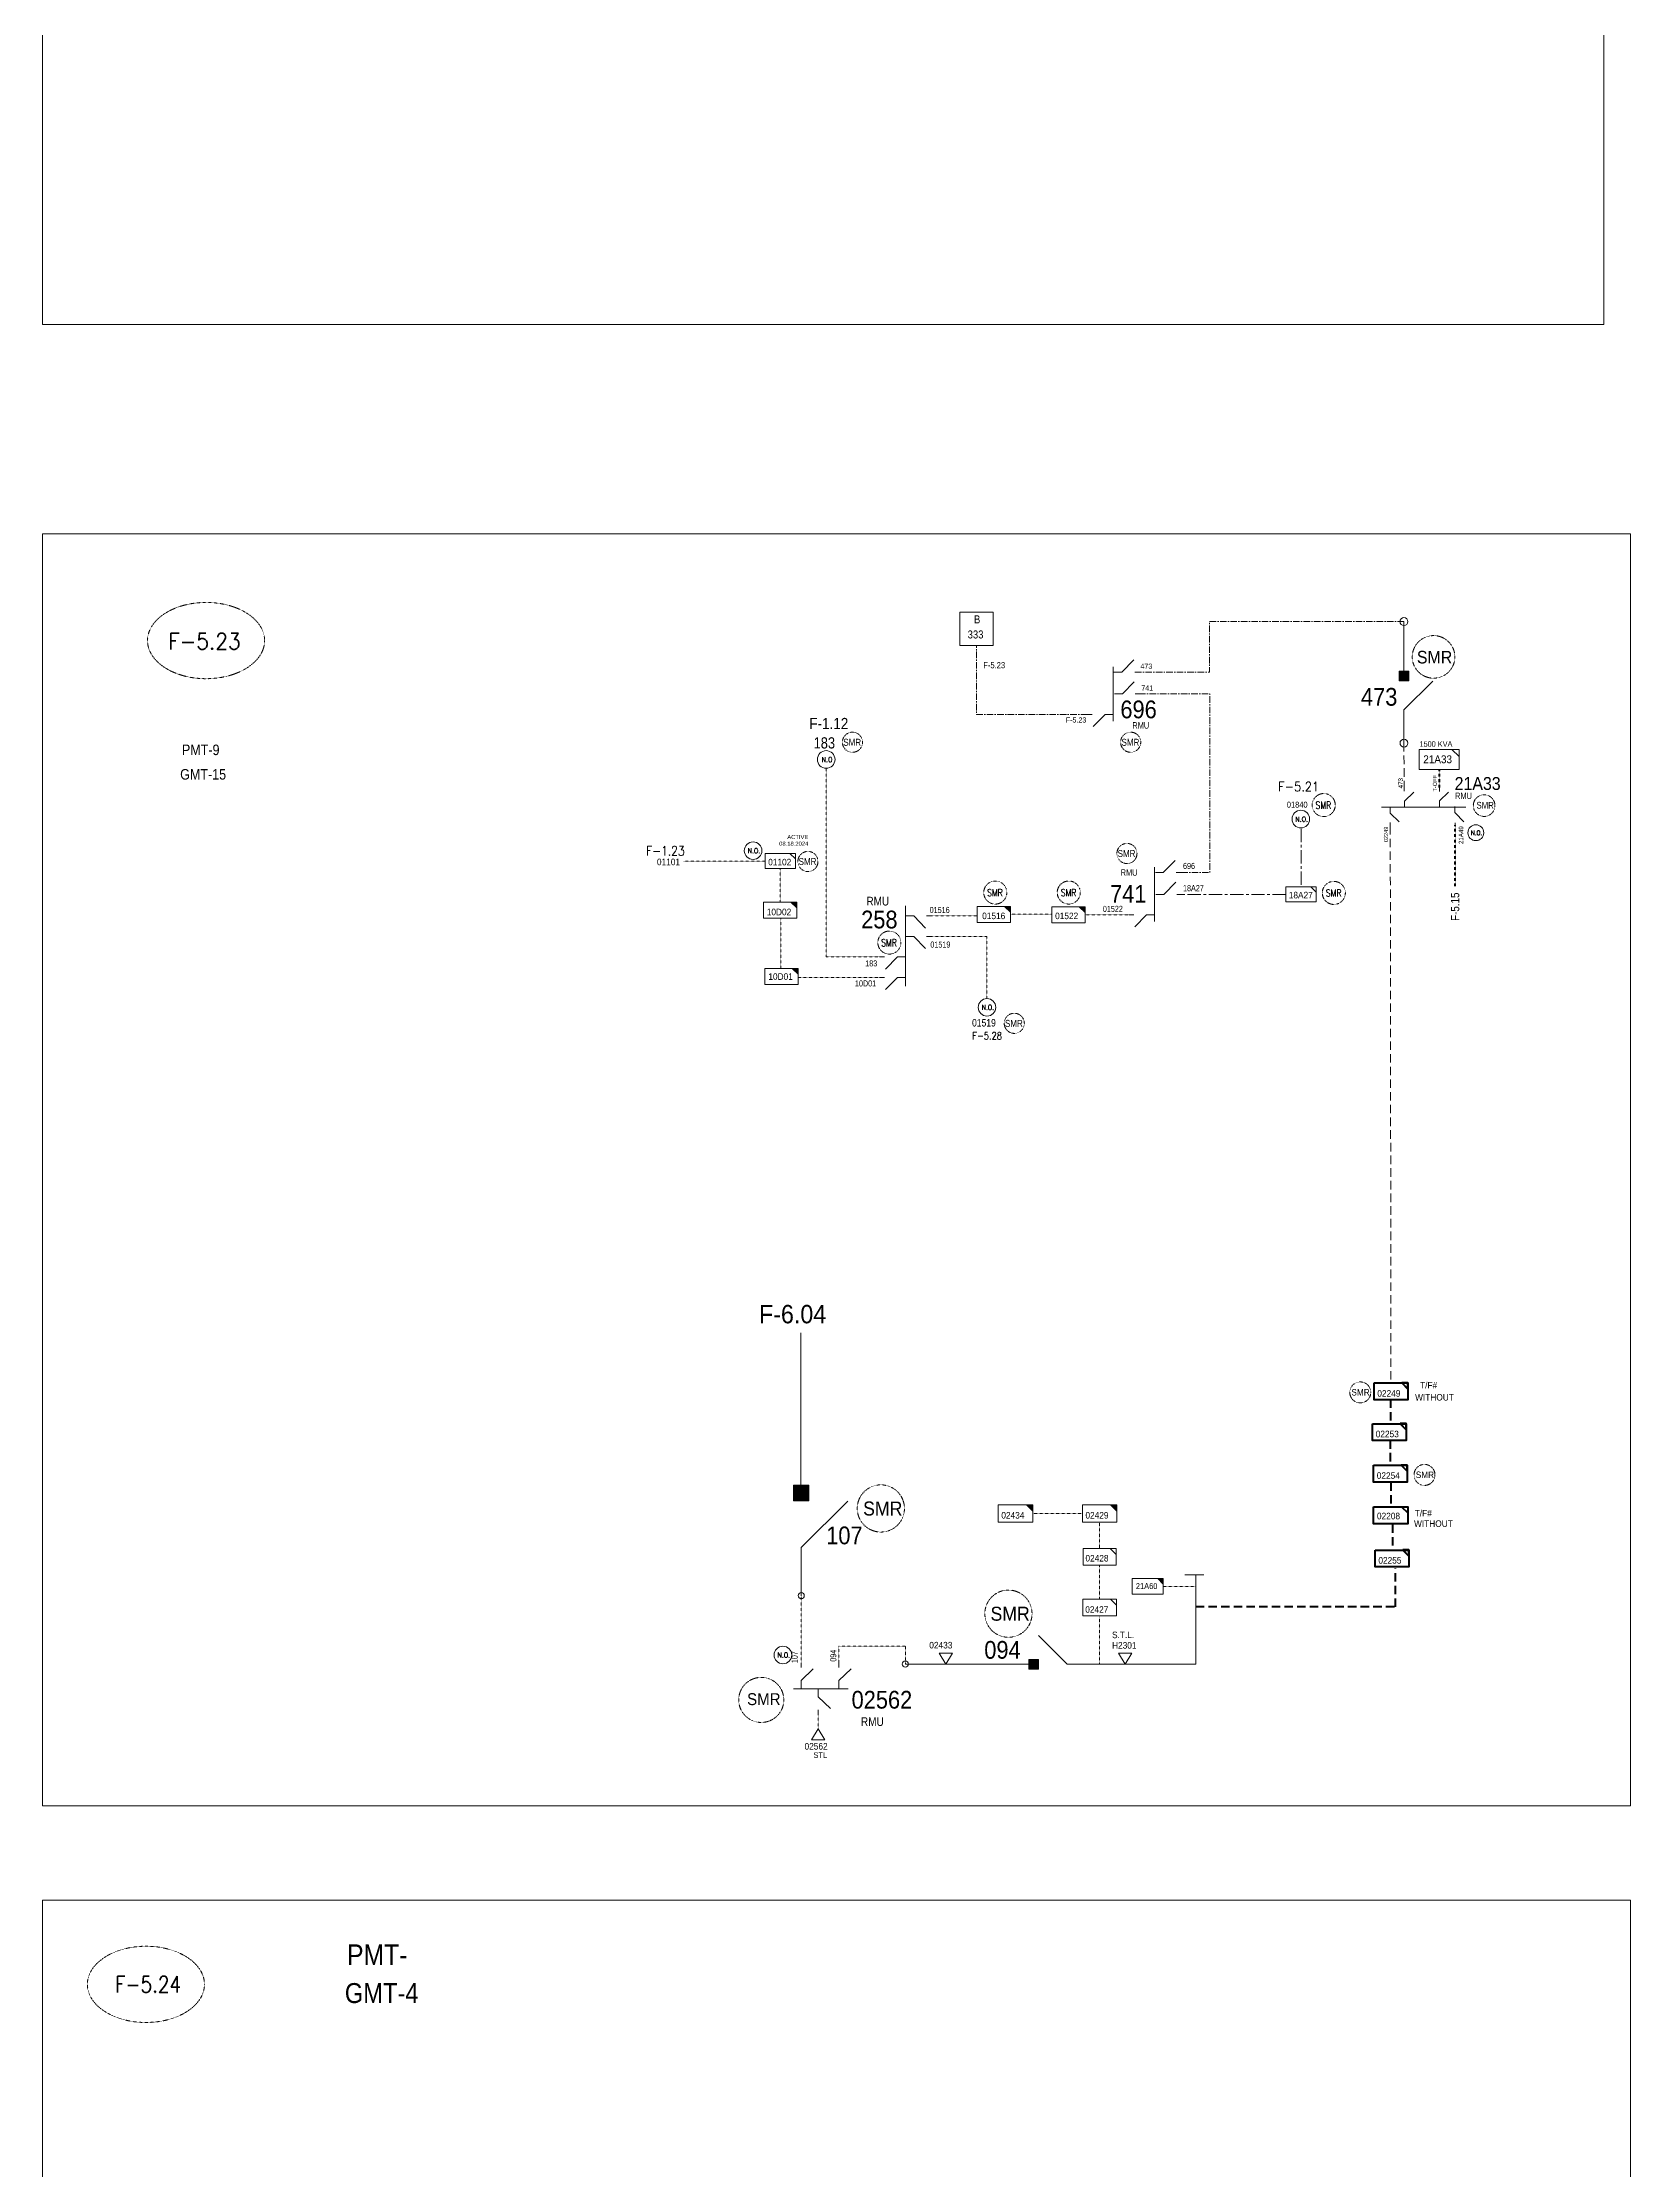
# Model space of a CAD drawing. Header units: metres. Extents: x 65984 to 144644, y -19036 to 23726.
# Drawn here: x 103067 to 103962, y -1295 to -96 of the extents above; entities that cross this region are included whole.
import ezdxf
from ezdxf.enums import TextEntityAlignment as Align

# ---------------------------------------------------------------- set-up
doc = ezdxf.new("R2010")
doc.units = ezdxf.units.M
doc.header["$MEASUREMENT"] = 0
for name, pattern in [('( Center )', [2, 1.25, -0.25, 0.25, -0.25]), ('DGN Style 3', [0.013877, 0, -0.013877]), ('HIDDEN2', [2381.25, 1587.5, -793.75])]:
    doc.linetypes.add(name, pattern=pattern)
doc.layers.get('0').update_dxf_attribs({"color": 95, "lineweight": 40})
for name, color, linetype, lineweight in [('ABS', 7, 'Continuous', 40), ('ABS NUMBER', 112, 'Continuous', 30), ('d_eos', 111, 'Continuous', 40), ('d_eos no', 121, 'Continuous', 40), ('d_oh branch', 94, 'Continuous', 40), ('d_switch', 95, 'Continuous', 40), ('d_tf', 1, 'Continuous', 40), ('d_tf no', 6, 'Continuous', 40), ('d_ug cable', 95, 'Continuous', 40), ('d_ug main line', 95, 'Continuous', 40), ('FDR  1  05', 172, 'Continuous', 40), ('FDR  1  16', 234, 'Continuous', 40), ('FDR  5  23', 98, 'Continuous', 53), ('fedr no', 95, 'Continuous', 40), ('GRID STATION 01', 7, 'Continuous', 40), ('Level 37', 7, 'Continuous', 0), ('O H MAIN FEEDER', 4, 'Continuous', 100), ('SW N O', 114, 'Continuous', 30)]:
    doc.layers.add(name, color=color, linetype=linetype, lineweight=lineweight)
doc.styles.add('NASKHF', font='naskhf.shx', dxfattribs={"height": 8})
doc.styles.get("Standard").update_dxf_attribs({"font": 'txt.shx'})
doc.styles.add('Style-Arial', font='arial.ttf')
doc.styles.add('Style-ENGINEERING', font='ENGINEERING.shx')
doc.styles.add('Style-msdefault', font='msdefault.shx')
doc.styles.add('Style-simplex', font='simplex.shx')
doc.styles.add('Style-STANDARD', font='STANDARD.shx')

# ---------------------------------------------------------------- blocks, each defined once
blk = doc.blocks.new('TF_8')
at = {"color": 0, "linetype": 'ByBlock', "lineweight": -2}
blk.add_line((6.3, 4.95), (9.9, 1.35), dxfattribs=at)
blk.add_3dface([(-10.1, 4.95), (9.9, 4.95), (9.9, -5.05), (-10.1, -5.05)], dxfattribs=at)
blk = doc.blocks.new('exist.us-1000kva')
at = {"color": 0, "linetype": 'ByBlock', "lineweight": -2, "flags": 128}
blk.add_lwpolyline([(40, 12.9), (32.8, 20), (40, 20)], close=True, dxfattribs=at)
at = {"color": 0, "linetype": 'ByBlock', "lineweight": -2, "extrusion": (0, 0, -1)}
blk.add_solid([(-40, 12.9), (-32.8, 20), (-40, 20)], dxfattribs=at)
at = {"color": 0, "linetype": 'ByBlock', "lineweight": -2, "xscale": 2, "yscale": 2}
blk.add_blockref('TF_8', (20.2, 10.1), dxfattribs=at)
blk = doc.blocks.new('*U1008')
at = {"layer": 'SW N O', "color": 3, "lineweight": 13, "ltscale": 0.426762}
blk.add_circle((0, 0), 16.8, dxfattribs=at)
at = {"layer": 'SW N O', "color": 3, "lineweight": 13, "style": 'Style-STANDARD'}
blk.add_text('N.O.', height=9.6, dxfattribs=at).set_placement((1.7, -0.2), align=Align.MIDDLE_CENTER)
blk = doc.blocks.new('*U1262')
at = {"layer": 'SW N O', "color": 3, "lineweight": 13, "ltscale": 0.426762}
blk.add_circle((0, 0), 16.8, dxfattribs=at)
at = {"layer": 'SW N O', "color": 3, "lineweight": 13, "style": 'Style-STANDARD'}
blk.add_text('N.O', height=9.6, dxfattribs=at).set_placement((1.7, -0.2), align=Align.MIDDLE_CENTER)
blk = doc.blocks.new('*U893')
at = {"layer": 'SW N O', "color": 3, "lineweight": 13}
blk.add_circle((0, 0), 16.8, dxfattribs=at)
at = {"layer": 'SW N O', "color": 3, "lineweight": 13, "style": 'Style-STANDARD'}
blk.add_text('N.O.', height=9.6, dxfattribs=at).set_placement((1.7, -0.2), align=Align.MIDDLE_CENTER)
blk = doc.blocks.new('*U1149')
at = {"layer": 'SW N O', "color": 3, "lineweight": 13, "ltscale": 0.426762}
blk.add_circle((0, 0), 16.8, dxfattribs=at)
at = {"layer": 'SW N O', "color": 3, "lineweight": 13, "style": 'Style-STANDARD'}
blk.add_text('N.O.', height=9.6, dxfattribs=at).set_placement((1.7, -0.2), align=Align.MIDDLE_CENTER)
blk = doc.blocks.new('ABS2_1_1')
at = {"color": 0, "linetype": 'ByBlock', "lineweight": -2, "ltscale": 500}
for q in [(-29900, 43500), (0, 0)]:
    blk.add_line((0, 13600), q, dxfattribs=at)
at = {"color": 0, "linetype": 'ByBlock', "lineweight": -2, "ltscale": 500, "flags": 128}
for points in [[(5000, 43600), (-5000, 43600), (-5000, 53600), (5000, 53600)], [(3791, 49653), (3791, 49653), (3791, 49653)]]:
    blk.add_lwpolyline(points, close=True, dxfattribs=at)
at = {"color": 0, "linetype": 'ByBlock', "lineweight": -2, "ltscale": 500}
for points in [[(5000, 43600), (-5000, 43600), (5000, 53600), (-5000, 53600)], [(3791, 49653), (3791, 49653), (3791, 49653)]]:
    blk.add_solid(points, dxfattribs=at)
blk = doc.blocks.new('TRA1_1186')
at = {"layer": 'd_tf', "color": 95, "linetype": 'Continuous', "lineweight": 13, "ltscale": 0.00017991, "flags": 128}
blk.add_lwpolyline([(10, -17), (0, 0), (-10, -17)], close=True, dxfattribs=at)
blk = doc.blocks.new('TRA1_1185')
at = {"layer": 'd_tf', "color": 95, "linetype": 'Continuous', "lineweight": 13, "ltscale": 0.00017991, "xscale": 1.000046566207833, "yscale": 1.000046566207833, "zscale": 1.000046566207833, "rotation": 180}
blk.add_blockref('TRA1_1186', (0, 0), dxfattribs=at)
blk = doc.blocks.new('*U3369')
at = {"layer": 'FDR  1  05', "color": 95, "linetype": 'Continuous', "lineweight": 40, "flags": 128}
blk.add_lwpolyline([(5.5, 4.3), (8.5, 1.2), (8.5, 4.3)], close=True, dxfattribs=at)
at = {"layer": 'FDR  1  05', "color": 95, "linetype": 'Continuous', "lineweight": 40, "xscale": 0.8535245333131425, "yscale": 0.8535245333131425, "zscale": 0.383590504411921, "rotation": 359.9999999999999}
blk.add_blockref('TF_8', (0.1, 0), dxfattribs=at)
blk = doc.blocks.new('*U3370')
at = {"layer": 'FDR  1  05', "color": 2, "linetype": 'Continuous', "lineweight": 40, "flags": 128}
blk.add_lwpolyline([(5.5, 4.3), (8.5, 1.2), (8.5, 4.3)], close=True, dxfattribs=at)
at = {"layer": 'FDR  1  05', "color": 2, "linetype": 'Continuous', "lineweight": 40, "xscale": 0.8535245333131425, "yscale": 0.8535245333131425, "zscale": 0.383590504411921, "rotation": 359.9999999999999}
blk.add_blockref('TF_8', (0.1, 0), dxfattribs=at)
blk = doc.blocks.new('*U2342')
at = {"layer": 'FDR  1  05', "color": 2, "linetype": 'Continuous', "lineweight": 40, "flags": 128}
blk.add_lwpolyline([(5.5, 4.3), (8.5, 1.2), (8.5, 4.3)], close=True, dxfattribs=at)
at = {"layer": 'FDR  1  05', "color": 2, "linetype": 'Continuous', "lineweight": 40, "xscale": 0.8535245333131425, "yscale": 0.8535245333131425, "zscale": 0.383590504411921, "rotation": 359.9999999999999}
blk.add_blockref('TF_8', (0.1, 0), dxfattribs=at)

msp = doc.modelspace()

# ---------------------------------------------------------------- linework, layer by layer
at = {"layer": 'd_eos', "color": 2, "linetype": 'Continuous', "lineweight": 13, "ltscale": 0.625574}
for p, q in [((103670.6, -447.8), (103670.6, -478.4)), ((103671, -450.8), (103675.6, -450.8)), ((103675.6, -450.8), (103682.2, -443.9)), ((103682.8, -450.8), (103685.6, -450.8)), ((103671.3, -463.1), (103675.9, -463.1)), ((103675.9, -463.1), (103682.5, -456.2)), ((103683.1, -463.1), (103685.9, -463.1)), ((103658.8, -474.6), (103656, -474.6)), ((103666.1, -474.6), (103659.4, -481.4)), ((103670.6, -474.6), (103666.1, -474.6)), ((103694, -560.7), (103694, -591.3)), ((103698.9, -563.7), (103705.6, -556.9)), ((103694.4, -563.7), (103698.9, -563.7)), ((103699.2, -576.1), (103705.9, -569.2)), ((103706.2, -563.7), (103709, -563.7)), ((103553.6, -627.8), (103553.6, -582.5)), ((103694.7, -576.1), (103699.2, -576.1)), ((103706.5, -576.1), (103709.3, -576.1)), ((103553.6, -588.2), (103558.2, -588.2)), ((103558.2, -588.2), (103564.9, -595)), ((103565.5, -588.2), (103568.3, -588.2)), ((103682.2, -587.5), (103679.4, -587.5)), ((103689.5, -587.5), (103682.8, -594.4)), ((103694, -587.5), (103689.5, -587.5)), ((103541.8, -611.3), (103539, -611.3)), ((103549.1, -611.3), (103542.4, -618.1)), ((103553.6, -611.3), (103549.1, -611.3)), ((103553.6, -599.8), (103558.2, -599.8)), ((103558.2, -599.8), (103564.9, -606.6)), ((103565.5, -599.8), (103568.3, -599.8)), ((103541.8, -622.8), (103539, -622.8)), ((103549.1, -622.8), (103542.4, -629.6)), ((103553.6, -622.8), (103549.1, -622.8)), ((103494.8, -1011.8), (103494.8, -1009.1)), ((103494.8, -1019.1), (103501.6, -1012.5)), ((103516.1, -1011.8), (103516.1, -1009.1)), ((103516.1, -1019.1), (103523, -1012.5)), ((103521.2, -1023.7), (103490.5, -1023.7)), ((103494.8, -1023.7), (103494.8, -1019.1)), ((103504.4, -1023.7), (103504.4, -1028.2)), ((103504.4, -1028.2), (103511.3, -1034.9)), ((103516.1, -1023.7), (103516.1, -1019.1))]:
    msp.add_line(p, q, dxfattribs=at)
at = {"layer": 'd_eos', "color": 2, "linetype": 'Continuous', "lineweight": 13, "ltscale": 0.465351}
for p, q in [((103821.8, -526.8), (103869.4, -526.8)), ((103826.8, -526.8), (103826.8, -530.2)), ((103834.6, -517.9), (103834.6, -515.9)), ((103834.9, -523.5), (103840, -518.5)), ((103834.9, -526.8), (103834.9, -523.4)), ((103854.5, -518), (103854.5, -515.9)), ((103854.5, -523.4), (103859.6, -518.5)), ((103854.5, -526.8), (103854.5, -523.4)), ((103863.2, -530), (103863.2, -526.6)), ((103826.8, -530.2), (103831.9, -535.2)), ((103826.8, -535.6), (103826.8, -537.7)), ((103868.3, -535.2), (103863.4, -530.1)), ((103863.4, -537.9), (103863.4, -535.8))]:
    msp.add_line(p, q, dxfattribs=at)
at = {"layer": 'd_eos', "color": 7, "linetype": 'Continuous', "lineweight": 13, "ltscale": 0.625574}
msp.add_line((103504.4, -1035.5), (103504.4, -1038.3), dxfattribs=at)
at = {"layer": 'd_oh branch', "color": 57, "linetype": 'Continuous', "lineweight": 13, "true_color": 0x7d8a21}
msp.add_line((103494.6, -823.1), (103494.6, -909.4), dxfattribs=at)
at = {"layer": 'd_ug cable', "color": 95, "linetype": 'HIDDEN2', "lineweight": 13, "ltscale": 0.003}
msp.add_line((103834.6, -516.9), (103834.5, -490.8), dxfattribs=at)
at = {"layer": 'd_ug cable', "color": 121, "linetype": 'DGN Style 3', "lineweight": 100}
for p, q in [((103854.5, -517), (103854.5, -505.6)), ((103863.4, -571.4), (103863.4, -537))]:
    msp.add_line(p, q, dxfattribs=at)
at = {"layer": 'd_ug cable', "color": 95, "linetype": 'DGN Style 3', "lineweight": 13}
for p, q in [((103483, -580.4), (103483, -561.5)), ((103625.3, -924.9), (103653.3, -924.9)), ((103663, -944.7), (103663, -929.8)), ((103663, -973.2), (103663, -954.1)), ((103698.8, -966), (103717.2, -966)), ((103504.4, -1038.3), (103504.4, -1046.2))]:
    msp.add_line(p, q, dxfattribs=at)
at = {"layer": 'd_ug cable', "color": 95, "linetype": 'HIDDEN2', "lineweight": 158, "ltscale": 0.003}
for p, q in [((103826.9, -860.7), (103826.9, -874.3)), ((103826.7, -883.7), (103826.7, -897.4)), ((103827.2, -907.4), (103827.2, -921)), ((103828.1, -931.1), (103828.1, -944.7)), ((103829.8, -977.6), (103829.8, -955.9)), ((103717.2, -977.3), (103830.1, -977.3))]:
    msp.add_line(p, q, dxfattribs=at)
at = {"layer": 'd_ug cable', "color": 95, "linetype": 'DGN Style 3', "lineweight": 13, "flags": 128}
for points in [[(103539, -611.3), (103508.9, -611.3), (103508.9, -505)], [(103612.7, -587.2), (103636, -587.2)], [(103483.3, -617.8), (103483.3, -589.5)], [(103568.5, -588.2), (103593.9, -588.2)], [(103654.8, -587.5), (103679.4, -587.5)], [(103568.1, -599.8), (103599.5, -599.8)], [(103599.5, -634.7), (103599.5, -599.8)], [(103539, -622.8), (103493.1, -622.8)], [(103663, -982.7), (103663, -1009.9)]]:
    msp.add_lwpolyline(points, dxfattribs=at)
at = {"layer": 'd_ug cable', "color": 95, "linetype": 'HIDDEN2', "lineweight": 13, "ltscale": 0.003}
msp.add_lwpolyline([(103826.8, -537.5), (103827.2, -851.4)], dxfattribs=at)
at = {"layer": 'd_ug cable', "color": 234, "linetype": 'DGN Style 3', "lineweight": 13, "flags": 128}
msp.add_lwpolyline([(103428.4, -557.3), (103474.5, -557.3)], dxfattribs=at)
at = {"layer": 'd_ug cable', "color": 2, "linetype": 'DGN Style 3', "lineweight": 13}
for centre, radius in [((103851.2, -442.2), 12), ((103523.7, -490.3), 5.67), ((103680.5, -490.3), 5.67), ((103879.7, -526), 6.1), ((103678.4, -553), 5.67), ((103498.6, -557.5), 5.67), ((103614.9, -648.7), 5.67), ((103809.9, -856.7), 5.91), ((103846.1, -903.2), 5.91), ((103539.7, -922.1), 13.3), ((103611.6, -981.4), 13.3), ((103472.3, -1030), 12.7)]:
    msp.add_circle(centre, radius, dxfattribs=at)
at = {"layer": 'd_ug cable', "color": 1, "linetype": 'DGN Style 3', "lineweight": 13}
for centre in [(103789.3, -525.7), (103604.2, -575), (103645.6, -575), (103795, -575.2), (103544.5, -603.2)]:
    msp.add_circle(centre, 6.5, dxfattribs=at)
at = {"layer": 'd_ug main line', "color": 95, "linetype": '( Center )', "lineweight": 13, "ltscale": 2.94, "flags": 128}
for points in [[(103834.5, -422.3), (103725, -422.3), (103725, -450.8), (103685.6, -450.8)], [(103656, -474.6), (103593.6, -474.6), (103593.6, -435.7)], [(103709, -563.7), (103725.1, -563.7), (103725.1, -463.1), (103685.9, -463.1)]]:
    msp.add_lwpolyline(points, dxfattribs=at)
at = {"layer": 'FDR  1  16', "color": 95, "linetype": '( Center )', "lineweight": 13, "ltscale": 6}
msp.add_line((103776.5, -539.1), (103776.5, -571.8), dxfattribs=at)
at = {"layer": 'FDR  1  16', "color": 95, "linetype": '( Center )', "lineweight": 13, "ltscale": 6, "flags": 128}
msp.add_lwpolyline([(103768, -576.1), (103709.3, -576.1)], dxfattribs=at)
at = {"layer": 'FDR  1  16', "color": 95, "linetype": 'Continuous', "lineweight": 13}
for centre in [(103494.8, -971.2), (103553.5, -1009.8)]:
    msp.add_circle(centre, 1.72, dxfattribs=at)
at = {"layer": 'FDR  5  23', "color": 95, "linetype": 'DGN Style 3', "lineweight": 13, "flags": 128}
for points in [[(103494.8, -971.3), (103494.8, -1009.1)], [(103516.1, -1009.1), (103516.1, -999.7), (103553.5, -999.7), (103553.5, -1009.9)]]:
    msp.add_lwpolyline(points, dxfattribs=at)
at = {"layer": 'fedr no', "color": 82, "linetype": 'DGN Style 3', "lineweight": 13, "true_color": 0x1dc70e}
for centre in [(103159.4, -433), (103125.5, -1190.3)]:
    msp.add_ellipse(centre, major_axis=(33, 0), ratio=0.651175, dxfattribs=at)
at = {"layer": 'GRID STATION 01', "color": 95, "lineweight": 13, "ltscale": 0.379284, "flags": 128}
msp.add_lwpolyline([(103603, -435.7), (103603, -417), (103584.3, -417), (103584.3, -435.7)], close=True, dxfattribs=at)
at = {"layer": 'O H MAIN FEEDER', "color": 95, "lineweight": 13, "ltscale": 0.488306}
for p, q in [((103834.5, -422.3), (103834.5, -452.7)), ((103834.5, -477.3), (103834.5, -490.8)), ((103711.1, -959.6), (103721.8, -959.6)), ((103717.2, -959.6), (103717.2, -1009.9)), ((103652.2, -1009.9), (103717.2, -1009.9))]:
    msp.add_line(p, q, dxfattribs=at)
at = {"layer": 'O H MAIN FEEDER', "color": 95, "lineweight": 13, "ltscale": 30}
msp.add_line((103494.8, -956.1), (103494.8, -971.3), dxfattribs=at)
at = {"layer": 'O H MAIN FEEDER', "color": 140, "linetype": 'Continuous', "lineweight": 13, "flags": 128}
for points in [[(103067.2, 363.6), (103947.2, 363.6), (103947.2, -254.9), (103067.2, -254.9)], [(103067.2, -372.8), (103962.2, -372.8), (103962.2, -1089.7), (103067.2, -1089.7)], [(103067.2, -1142.9), (103962.2, -1142.9), (103962.2, -1658.6), (103067.2, -1658.6)]]:
    msp.add_lwpolyline(points, close=True, dxfattribs=at)
at = {"layer": 'O H MAIN FEEDER', "color": 95, "lineweight": 13, "ltscale": 0.488306, "flags": 128}
msp.add_lwpolyline([(103553.5, -1009.9), (103623, -1009.9)], dxfattribs=at)
at = {"layer": 'O H MAIN FEEDER', "color": 95, "lineweight": 13, "ltscale": 0.488306}
for centre in [(103834.5, -422.3), (103834.5, -490.8)]:
    msp.add_circle(centre, 2.21, dxfattribs=at)

# ---------------------------------------------------------------- block references
at = {"layer": 'ABS', "color": 2, "linetype": 'Continuous', "lineweight": 13, "ltscale": 0.812883, "xscale": 0.0005446322480400587, "yscale": -0.0005446322480400591, "zscale": 0.000360672857092237}
for p, rotation in [((103834.5, -479.5), 180.0000000000002), ((103652.2, -1009.9), 270.0000000000002)]:
    msp.add_blockref('ABS2_1_1', p, dxfattribs=dict(at, rotation=rotation))
at = {"layer": 'ABS', "color": 2, "linetype": 'Continuous', "lineweight": 13, "ltscale": 1.149614, "xscale": 0.00087749000014204, "yscale": -0.0008774900001420405, "zscale": 0.0003680335276451397, "rotation": 180.0000000000002}
msp.add_blockref('ABS2_1_1', (103494.8, -956.1), dxfattribs=at)
at = {"layer": 'd_tf', "color": 95, "linetype": 'Continuous', "lineweight": 13, "ltscale": 0.00017991, "xscale": 0.37, "yscale": 0.37, "zscale": 0.37}
for p, rotation in [((103576.3, -1009.9), 359.9999999999999), ((103677.4, -1009.9), 359.9999999999999), ((103504.4, -1046.3), 180)]:
    msp.add_blockref('TRA1_1185', p, dxfattribs=dict(at, rotation=rotation))
at = {"layer": 'FDR  1  05', "color": 121, "linetype": 'Continuous', "lineweight": 13, "xscale": 1.123533803371087, "yscale": 1.123533803371087, "zscale": 0.5112185192279068, "rotation": 359.9999999999999}
msp.add_blockref('TF_8', (103854.5, -499.9), dxfattribs=at)
at = {"layer": 'FDR  1  05', "color": 2, "linetype": 'Continuous', "lineweight": 13, "zscale": 0.4267622666565712, "rotation": 359.9999999999999}
for name, p, xscale, yscale in [('TF_8', (103483.1, -557.2), 0.8535245333131425, 0.8535245333131425), ('TF_8', (103776.6, -576), 0.8535245333131425, 0.8535245333131425), ('exist.us-1000kva', (103593.9, -591.8), 0.47, 0.45), ('exist.us-1000kva', (103636, -592), 0.47, 0.45)]:
    msp.add_blockref(name, p, dxfattribs=dict(at, xscale=xscale, yscale=yscale))
at = {"layer": 'FDR  1  05', "color": 95, "linetype": 'Continuous', "lineweight": 13, "rotation": 359.9999999999999}
for name, p, xscale, yscale, zscale in [('exist.us-1000kva', (103473.6, -589.4), 0.47, 0.45, 0.4267622666565712), ('exist.us-1000kva', (103474.3, -626.8), 0.47, 0.45, 0.4267622666565712), ('exist.us-1000kva', (103605.9, -929.8), 0.4851174426647391, 0.4851174426647391, 0.4267622666565712), ('exist.us-1000kva', (103653.3, -929.8), 0.4851174426647391, 0.4851174426647391, 0.4267622666565712), ('TF_8', (103663.1, -949.3), 0.9370353458039374, 0.9370353458039374, 0.4267622666565712), ('exist.us-1000kva', (103681.4, -970.4), 0.4366056983982652, 0.4366056983982652, 0.3840860399909141), ('TF_8', (103663.1, -977.9), 0.9517074610791227, 0.9517074610791227, 0.4267622666565712)]:
    msp.add_blockref(name, p, dxfattribs=dict(at, xscale=xscale, yscale=yscale, zscale=zscale))
at = {"layer": 'FDR  1  05', "color": 2, "linetype": 'Continuous', "lineweight": 40, "xscale": 1.112546483158744, "yscale": 1.112546483158744, "zscale": 1.112546483158744}
for name, p in [('*U2342', (103827.2, -856.1)), ('*U3370', (103826.9, -902.4))]:
    msp.add_blockref(name, p, dxfattribs=at)
at = {"layer": 'FDR  1  05', "color": 95, "linetype": 'Continuous', "lineweight": 40, "xscale": 1.112546483158744, "yscale": 1.112546483158744, "zscale": 1.112546483158744}
for p in [(103826.3, -879.1), (103827.8, -950.3)]:
    msp.add_blockref('*U3369', p, dxfattribs=at)
at = {"layer": 'FDR  1  05', "color": 95, "linetype": 'Continuous', "lineweight": 40, "xscale": 0.9648132897548908, "yscale": 0.9648132897548908, "zscale": 0.4267622666565712, "rotation": 359.9999999999999}
msp.add_blockref('TF_8', (103827.1, -925.9), dxfattribs=at)
at = {"layer": 'SW N O', "color": 3, "lineweight": 13}
for name, p, xscale, yscale, zscale in [('*U1262', (103508.9, -500), 0.2950694635422144, 0.2950694635422144, 0.2950694635422144), ('*U1149', (103776.4, -533.6), 0.2950694635422143, 0.2950694635422143, 0.2950694635422143), ('*U1149', (103875, -541.3), 0.2655625171879929, 0.2655625171879929, 0.2655625171879929), ('*U893', (103467.7, -551.4), 0.2950694635422144, 0.2950694635422144, 0.2950694635422144), ('*U1008', (103599.5, -639.7), 0.2950694635422144, 0.2950694635422144, 0.2950694635422144), ('*U893', (103484.5, -1004.7), 0.2950694635422144, 0.2950694635422144, 0.2950694635422144)]:
    msp.add_blockref(name, p, dxfattribs=dict(at, xscale=xscale, yscale=yscale, zscale=zscale))

# ---------------------------------------------------------------- texts
at = {"color": 4, "insert": (103498.8, -548.6), "char_height": 2.242, "attachment_point": 9}
msp.add_mtext('\\FENGINEERING;\\H1x;\\W1.09375;ACTIVE\\P08.18.2024', dxfattribs=at)
at = {"layer": 'ABS NUMBER', "color": 2, "lineweight": 13, "style": 'Style-Arial', "width": 0.88}
msp.add_text('473', height=10, dxfattribs=at).set_placement((103830.8, -469.7), align=Align.RIGHT)
msp.add_text('107', height=10, dxfattribs=at).set_placement((103508.9, -932.3), align=Align.TOP_LEFT)
msp.add_text('094', height=10, dxfattribs=at).set_placement((103598, -1006.8))
at = {"layer": 'd_eos no', "color": 2, "linetype": 'Continuous', "lineweight": 13, "style": 'Style-Arial', "width": 0.88}
msp.add_text('696', height=10, dxfattribs=at).set_placement((103695.2, -466.8), align=Align.TOP_RIGHT)
at = {"layer": 'd_eos no', "color": 2, "linetype": 'Continuous', "lineweight": 13, "ltscale": 0.81, "style": 'Style-Arial', "width": 0.88}
msp.add_text('21A33', height=7.29, dxfattribs=at).set_placement((103863.1, -509.9), align=Align.TOP_LEFT)
at = {"layer": 'd_eos no', "color": 2, "linetype": 'Continuous', "lineweight": 13, "style": 'Style-Arial', "width": 0.88}
for s, p in [('741', (103668.9, -570.7)), ('258', (103528.6, -585.2))]:
    msp.add_text(s, height=10, dxfattribs=at).set_placement(p, align=Align.TOP_LEFT)
at = {"layer": 'd_eos no', "color": 7, "linetype": 'Continuous', "lineweight": 13, "style": 'Style-Arial', "width": 0.88}
msp.add_text('02562', height=10, dxfattribs=at).set_placement((103523.2, -1024.9), align=Align.TOP_LEFT)
at = {"layer": 'd_switch', "color": 95, "linetype": 'Continuous', "lineweight": 13, "style": 'Style-msdefault', "width": 0.857143}
msp.add_text('473', height=2.92, rotation=0.0004, dxfattribs=at).set_placement((103686, -446), align=Align.TOP_LEFT)
msp.add_text('741', height=2.92, dxfattribs=at).set_placement((103686.5, -461.2))
msp.add_text('F-5.23', height=2.92, dxfattribs=at).set_placement((103655.5, -479.2), align=Align.RIGHT)
at = {"layer": 'd_switch', "color": 2, "linetype": 'Continuous', "lineweight": 13, "ltscale": 1.540734, "style": 'Style-ENGINEERING', "width": 0.857143}
msp.add_text('183', height=6.32, dxfattribs=at).set_placement((103501.8, -487.5), align=Align.TOP_LEFT)
at = {"layer": 'd_switch', "color": 1, "linetype": 'Continuous', "lineweight": 30, "ltscale": 0.882224, "style": 'Style-ENGINEERING', "width": 0.857143}
msp.add_text('SMR', height=3.83, rotation=0.0026, dxfattribs=at).set_placement((103875.4, -523.9), align=Align.TOP_LEFT)
at = {"layer": 'd_switch', "color": 95, "linetype": 'Continuous', "lineweight": 13, "style": 'Style-ENGINEERING', "width": 0.857143}
for s, p in [('696', (103710, -558.3)), ('18A27', (103710, -570.8)), ('01522', (103664.8, -582.5))]:
    msp.add_text(s, height=3.43, dxfattribs=at).set_placement(p, align=Align.TOP_LEFT)
at = {"layer": 'd_switch', "color": 7, "linetype": 'Continuous', "lineweight": 13, "style": 'Style-ENGINEERING', "width": 0.857143}
for s, p in [('01516', (103567.2, -583.1)), ('01519', (103567.6, -602.6)), ('183', (103530.9, -613.2)), ('10D01', (103525.1, -624.5))]:
    msp.add_text(s, height=3.43, dxfattribs=at).set_placement(p, align=Align.TOP_LEFT)
at = {"layer": 'd_switch', "color": 2, "linetype": 'Continuous', "lineweight": 13, "ltscale": 1.150445, "style": 'Style-ENGINEERING', "width": 0.857143}
msp.add_text('01519', height=4.2, dxfattribs=at).set_placement((103591.1, -646.3), align=Align.TOP_LEFT)
at = {"layer": 'd_switch', "color": 36, "linetype": 'Continuous', "lineweight": 13, "style": 'Style-ENGINEERING', "width": 0.857143}
msp.add_text('107', height=3.43, rotation=89.9997, dxfattribs=at).set_placement((103492.8, -1009.3))
msp.add_text('094', height=3.43, rotation=90.0003, dxfattribs=at).set_placement((103514.6, -1001.7), align=Align.RIGHT)
at = {"layer": 'd_tf no', "color": 1, "linetype": 'Continuous', "lineweight": 40, "style": 'Style-msdefault', "width": 0.945946}
for height, p in [(7.09, (103841.8, -438.8)), (3.66, (103804.9, -854.8)), (3.66, (103841.2, -901.3)), (7.88, (103529.7, -918.2)), (7.88, (103601.5, -977.5)), (6.72, (103464.3, -1026.2))]:
    msp.add_text('SMR', height=height, dxfattribs=at).set_placement(p, align=Align.TOP_LEFT)
at = {"layer": 'd_tf no', "color": 2, "linetype": 'Continuous', "lineweight": 13, "style": 'Style-msdefault', "width": 0.945946}
for s, height, p in [('1500 KVA', 3.15, (103843.3, -489.7)), ('01840', 3.33, (103768.5, -523.8)), ('01102', 3.7, (103476.2, -556)), ('18A27', 3.7, (103769.6, -574.6)), ('01516', 3.7, (103596.8, -586.3)), ('01522', 3.7, (103637.9, -586.3))]:
    msp.add_text(s, height=height, dxfattribs=at).set_placement(p, align=Align.TOP_LEFT)
at = {"layer": 'd_tf no', "color": 121, "linetype": 'Continuous', "lineweight": 13, "style": 'Style-msdefault', "width": 0.945946}
msp.add_text('21A33', height=4.43, dxfattribs=at).set_placement((103845.4, -497.7), align=Align.TOP_LEFT)
at = {"layer": 'd_tf no', "color": 7, "linetype": 'Continuous', "lineweight": 13, "style": 'Style-msdefault', "width": 0.945946}
msp.add_text('01101', height=3.7, dxfattribs=at).set_placement((103413.5, -555.9), align=Align.TOP_LEFT)
at = {"layer": 'd_tf no', "color": 95, "linetype": 'Continuous', "lineweight": 13, "style": 'Style-msdefault', "width": 0.945946}
for s, height, p in [('10D02', 3.7, (103475.4, -584.1)), ('10D01', 3.7, (103476.3, -620.5)), ('02434', 3.7, (103607.6, -924.1)), ('02429', 3.7, (103655, -924.1)), ('02428', 3.7, (103655, -948.3)), ('21A60', 3.33, (103683.4, -964.2)), ('02427', 3.7, (103654.9, -977.2)), ('S.T.L.', 3.7, (103670, -991.5)), ('02433', 3.7, (103567, -997.3)), ('H2301', 3.7, (103670, -997.4))]:
    msp.add_text(s, height=height, dxfattribs=at).set_placement(p, align=Align.TOP_LEFT)
at = {"layer": 'd_tf no', "color": 2, "linetype": 'Continuous', "lineweight": 40, "style": 'Style-msdefault', "width": 0.945946}
for s, p in [('02249', (103819.5, -855.4)), ('02254', (103819.2, -901.7))]:
    msp.add_text(s, height=3.7, dxfattribs=at).set_placement(p, align=Align.TOP_LEFT)
at = {"layer": 'd_tf no', "color": 95, "linetype": 'Continuous', "lineweight": 40, "style": 'Style-msdefault', "width": 0.945946}
for s, p in [('02253', (103818.6, -878.3)), ('02208', (103819.3, -924.5)), ('02255', (103820.1, -949.5))]:
    msp.add_text(s, height=3.7, dxfattribs=at).set_placement(p, align=Align.TOP_LEFT)
at = {"layer": 'd_tf no', "color": 95, "linetype": 'Continuous', "lineweight": 13, "style": 'Style-msdefault', "width": 0.945946}
msp.add_text('02562', height=3.7, dxfattribs=at).set_placement((103496.7, -1058))
at = {"layer": 'd_tf no', "color": 95, "linetype": 'Continuous', "lineweight": 13, "char_height": 3.7, "attachment_point": 1, "style": 'NASKHF'}
for s, insert in [('\\Fmsdefault;\\H1x;\\W0.945946;T/F#', (103843.6, -850.8)), ('\\Fmsdefault;\\H1x;\\W0.945946;WITHOUT\\P ', (103840.8, -857.6)), ('\\Fmsdefault;\\H1x;\\W0.945946;T/F#', (103840.6, -922.9)), ('\\Fmsdefault;\\H1x;\\W0.945946;WITHOUT\\P ', (103840.2, -928.8))]:
    msp.add_mtext(s, dxfattribs=dict(at, insert=insert))
at = {"layer": 'd_ug cable', "color": 2, "linetype": 'DGN Style 3', "lineweight": 13, "style": 'Style-msdefault', "width": 0.945946}
msp.add_text('F-6.04', height=10.37, dxfattribs=at).set_placement((103471, -807.4), align=Align.TOP_LEFT)
at = {"layer": 'fedr no', "color": 6, "linetype": 'Continuous', "lineweight": 13, "width": 0.909091}
for s, style, p in [('F-5.23', 'Style-simplex', (103158.5, -433.4)), ('F-5.24', 'Style-STANDARD', (103126.7, -1190.3))]:
    msp.add_text(s, height=9.19, dxfattribs=dict(at, style=style)).set_placement(p, align=Align.MIDDLE_CENTER)
at = {"layer": 'fedr no', "color": 55, "linetype": 'Continuous', "lineweight": 13, "width": 0.909091}
for s, height, style, p in [('F-5.21', 5.2, 'Style-simplex', (103775.2, -515.3)), ('F-1.23', 5.36, 'Style-STANDARD', (103418.3, -551.5)), ('F-5.28', 4.14, 'Style-STANDARD', (103599.6, -655.7))]:
    msp.add_text(s, height=height, dxfattribs=dict(at, style=style)).set_placement(p, align=Align.MIDDLE_CENTER)
at = {"layer": 'GRID STATION 01', "color": 95, "linetype": 'Continuous', "lineweight": 13, "style": 'Style-msdefault', "width": 0.888889}
for s, height, p in [('B', 4.5, (103592.2, -418.8)), ('333', 4.5, (103588.6, -427.3)), ('F-5.23', 3.48, (103597.4, -445.1))]:
    msp.add_text(s, height=height, dxfattribs=at).set_placement(p, align=Align.TOP_LEFT)
at = {"layer": 'GRID STATION 01', "color": 55, "linetype": 'Continuous', "lineweight": 13, "style": 'Style-msdefault', "width": 0.9}
msp.add_text('F-1.12', height=6.31, dxfattribs=at).set_placement((103499.4, -482.9))
at = {"layer": 'GRID STATION 01', "linetype": 'Continuous', "lineweight": 13, "style": 'Style-msdefault', "width": 0.888889}
for s, height, p in [('PMT-9', 5.94, (103145.8, -491.6)), ('GMT-15', 5.94, (103144.8, -505.4)), ('PMT-', 11.68, (103238.9, -1167.8)), ('GMT-4', 11.23, (103237.6, -1189.6))]:
    msp.add_text(s, height=height, dxfattribs=at).set_placement(p, align=Align.TOP_LEFT)
at = {"layer": 'GRID STATION 01', "color": 120, "linetype": 'Continuous', "lineweight": 13, "style": 'Style-msdefault', "width": 0.888889}
msp.add_text('F-5.15', height=4.66, rotation=90, dxfattribs=at).set_placement((103861, -591), align=Align.TOP_LEFT)
at = {"layer": 'Level 37', "color": 2, "linetype": 'Continuous', "lineweight": 13, "ltscale": 0.81, "style": 'Style-msdefault', "width": 0.854701}
for p in [(103686.2, -480.8), (103868.1, -520.5), (103679.6, -563.7)]:
    msp.add_text('RMU', height=3.64, dxfattribs=at).set_placement(p, align=Align.MIDDLE_CENTER)
at = {"layer": 'Level 37', "color": 1, "linetype": 'Continuous', "lineweight": 13, "ltscale": 0.9, "style": 'Style-msdefault', "width": 0.86}
for p in [(103528.6, -492.3), (103685.4, -492.3), (103683.2, -555), (103503.4, -559.5), (103619.7, -650.7)]:
    msp.add_text('SMR', height=3.94, rotation=359.9996, dxfattribs=at).set_placement(p, align=Align.RIGHT)
at = {"layer": 'Level 37', "color": 7, "linetype": 'Continuous', "lineweight": 13, "ltscale": 0.81, "style": 'Style-msdefault', "width": 0.857143}
for s, p in [('473', (103831.4, -516.3)), ('21A49', (103865.4, -547.7))]:
    msp.add_text(s, height=2.55, rotation=90, dxfattribs=at).set_placement(p, align=Align.TOP_LEFT)
at = {"layer": 'Level 37', "color": 7, "linetype": 'Continuous', "lineweight": 13, "ltscale": 0.729, "style": 'Style-msdefault', "width": 0.857143}
for s, p in [('T-OFF', (103850.8, -518.1)), ('02249', (103823.2, -546.6))]:
    msp.add_text(s, height=2.3, rotation=90, dxfattribs=at).set_placement(p, align=Align.TOP_LEFT)
at = {"layer": 'Level 37', "color": 2, "linetype": 'Continuous', "lineweight": 13, "ltscale": 0.9, "style": 'Style-STANDARD', "width": 0.854701}
for p in [(103789.1, -525.8), (103604, -575.1), (103645.5, -575.1), (103794.9, -575.3), (103544.3, -603.3)]:
    msp.add_text('SMR', height=4.04, dxfattribs=at).set_placement(p, align=Align.MIDDLE_CENTER)
at = {"layer": 'Level 37', "color": 2, "linetype": 'Continuous', "lineweight": 13, "style": 'Style-msdefault', "width": 0.86}
msp.add_text('RMU', height=4.9, rotation=0.0004, dxfattribs=at).set_placement((103544.4, -577.4), align=Align.TOP_RIGHT)
at = {"layer": 'Level 37', "color": 7, "linetype": 'Continuous', "lineweight": 13, "style": 'Style-msdefault', "width": 0.86}
msp.add_text('RMU', height=4.9, rotation=359.9996, dxfattribs=at).set_placement((103528.5, -1039.8), align=Align.TOP_LEFT)
at = {"layer": 'Level 37', "color": 7, "linetype": 'Continuous', "lineweight": 13, "ltscale": 0.6561, "style": 'Style-msdefault', "width": 0.86}
msp.add_text('STL', height=3.21, rotation=359.9996, dxfattribs=at).set_placement((103501.7, -1059.5), align=Align.TOP_LEFT)

doc.saveas('drawing.dxf')
